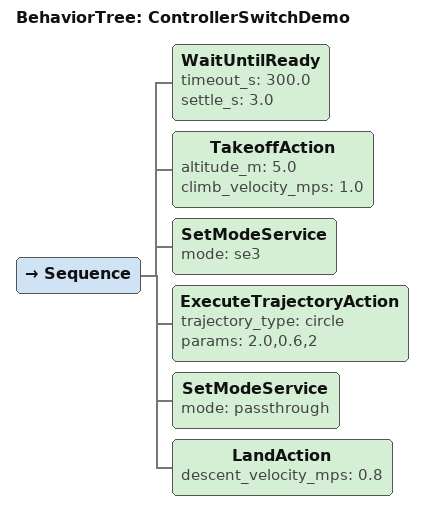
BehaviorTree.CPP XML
<root BTCPP_format="4">

  <BehaviorTree ID="ControllerSwitchDemo">
    <Sequence>
      <WaitUntilReady timeout_s="300.0" settle_s="3.0"/>
      <TakeoffAction altitude_m="5.0" climb_velocity_mps="1.0"/>
      <SetModeService mode="se3"/>
      <ExecuteTrajectoryAction trajectory_type="circle" params="2.0,0.6,2"/>
      <SetModeService mode="passthrough"/>
      <LandAction descent_velocity_mps="0.8"/>
    </Sequence>
  </BehaviorTree>

</root>
